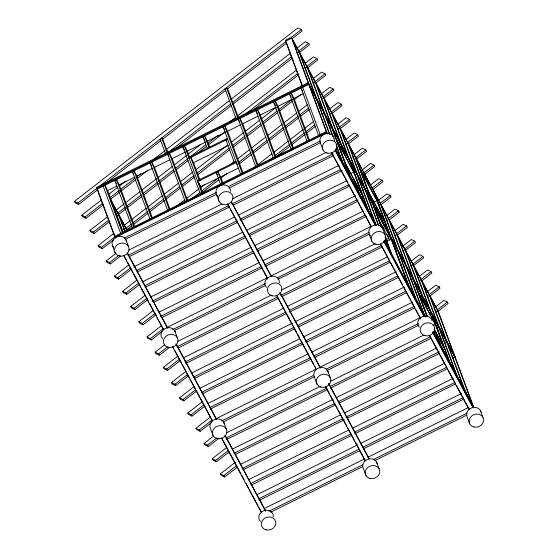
<?xml version="1.0" encoding="UTF-8"?>
<svg xmlns="http://www.w3.org/2000/svg" width="558" height="558" viewBox="0 0 558 558"><rect width="100%" height="100%" fill="white"/><g stroke="black" fill="none" stroke-linecap="round" stroke-linejoin="round"><path stroke-width="0.84" d="M97.594 189.741L78.58 204.5L75.142 202.84L74.381 201.41L297.909 27.9L301.348 29.56L302.108 30.983L292.148 38.725M74.381 201.41L77.82 203.07L96.827 188.318L308.49 83.54L455.265 357.455M100.377 185.563L285.808 41.62L286.575 43.05L227.448 88.945M301.348 29.56L291.381 37.295L285.319 40.295L320.508 135.441M105.762 183.401L160.76 140.707M162.134 139.639L225.383 90.542M103.628 204.591L85.974 218.29L82.535 216.63L81.768 215.207L101.026 200.252M108.594 194.379L117.536 187.439M119.6 185.842L125.787 181.036M153.297 159.679L164.994 150.604M166.368 149.537L229.645 100.419M231.019 99.352L290.167 53.435M297.044 48.1L305.296 41.69L308.734 43.35L309.502 44.78L299.534 52.515M81.768 215.207L85.207 216.86L102.86 203.161M109.821 197.755L119.44 190.292M120.814 189.225L135.238 178.03M137.296 176.433L140.728 173.761M168.886 151.909L230.698 103.927M232.072 102.86L291.82 56.477M298.767 51.085L308.734 43.35M110.512 199.241L135.838 179.578M137.212 178.511L147.528 170.511M176.405 148.093L231.403 105.399M232.777 104.332L291.897 58.444M109.745 221.386L94.128 233.509L90.689 231.849L89.922 230.419L107.806 216.539M116.057 210.136L124.315 203.726M125.689 202.659L140.135 191.45M141.509 190.383L156.638 178.637M158.012 177.57L172.457 166.354M174.521 164.756L186.902 155.145M188.276 154.078L200.657 144.466M229.54 122.042L235.734 117.236M237.108 116.169L296.256 70.252M305.198 63.312L313.45 56.909L316.888 58.569L317.655 59.992L307.688 67.727M89.922 230.419L93.36 232.079L108.977 219.957M117.292 213.505L125.536 207.109M126.91 206.041L141.327 194.847M143.392 193.249L157.809 182.054M159.183 180.987L173.608 169.792M175.672 168.188L188.032 158.598M190.09 156.993L205.888 144.731M207.946 143.134L218.248 135.134M243.658 115.408L297.916 73.293M306.928 66.304L316.888 58.569M118.666 214.46L126.122 208.671M127.496 207.604L141.934 196.402M143.992 194.798L158.43 183.589M159.804 182.522L174.242 171.32M176.307 169.716L187.99 160.641M196.242 154.238L206.558 146.238M208.615 144.634L225.118 131.828M251.239 111.544L297.993 75.26M113.825 239.766L102.281 248.722L98.843 247.061L98.075 245.639L113.895 233.356M124.211 225.348L130.405 220.543M131.779 219.475L146.224 208.267M148.288 206.662L162.727 195.453M164.108 194.386L178.546 183.17M180.611 181.573L192.991 171.962M195.746 169.827L226.694 145.798M231.507 142.067L243.888 132.455M245.262 131.388L259.707 120.172M261.081 119.105L276.21 107.359M313.352 78.532L321.603 72.128L325.049 73.782L325.809 75.211L315.842 82.947M98.075 245.639L101.521 247.299L115.094 236.759M126.136 228.187L131.625 223.925M132.999 222.858L147.424 211.663M149.481 210.066L163.906 198.871M165.28 197.804L179.704 186.609M181.762 185.005L194.128 175.414M196.869 173.28L229.15 148.219M232.588 145.554L244.948 135.964M246.322 134.897L260.746 123.702M262.804 122.097L277.228 110.903M278.602 109.835L292.336 99.178M315.082 81.524L325.049 73.782M126.157 230.189L132.211 225.495M133.585 224.428L148.023 213.219M150.088 211.615L164.526 200.413M165.9 199.346L180.339 188.137M182.396 186.532L194.77 176.928M197.525 174.793L229.833 149.711M233.272 147.047L244.962 137.972M247.02 136.368L261.458 125.166M262.832 124.099L277.961 112.353M279.335 111.286L292.399 101.151M294.457 99.547L300.643 94.748M120.619 256.038L110.435 263.941L106.997 262.281L106.236 260.858L115.862 253.381M175.7 206.934L184.642 199.994M186.7 198.39L199.08 188.778M200.461 187.711L204.584 184.51M230.036 164.756L234.158 161.555M237.596 158.884L249.977 149.272M251.351 148.205L265.796 136.996M267.861 135.392L282.306 124.183M283.68 123.116L296.744 112.967M298.125 111.9L307.751 104.43M320.822 94.281L329.757 87.341L333.203 89.001L333.963 90.431L323.996 98.166M106.236 260.858L109.675 262.518L119.175 255.139M191.289 199.157L200.217 192.231M201.591 191.164L218.764 177.835M238.678 162.371L251.044 152.78M252.418 151.713L266.836 140.518M268.9 138.914L283.318 127.719M285.382 126.122L298.432 115.994M299.806 114.927L308.734 107.994M323.235 96.736L333.203 89.001M202.24 192.677L218.736 179.871M220.801 178.274L226.987 173.468M239.361 163.864L251.742 154.259M253.116 153.192L267.554 141.983M268.928 140.916L284.05 129.177M285.424 128.11L298.488 117.968M300.553 116.364L309.488 109.431M131.493 269.144L118.589 279.16L115.15 277.5L114.39 276.071L128.828 264.862M254.009 167.693L256.066 166.096M257.447 165.029L271.886 153.813M273.95 152.215L288.395 141M289.769 139.932L303.524 129.254M304.905 128.187L313.84 121.246M329.659 108.97L337.918 102.56L341.356 104.22L342.117 105.643L332.149 113.386M114.39 276.071L117.829 277.731L130.725 267.721M268.81 160.53L272.932 157.335M274.989 155.731L290.104 144.006M291.478 142.939L304.522 132.811M305.896 131.744L314.824 124.811M331.389 111.956L341.356 104.22M276.391 156.665L290.139 145.994M291.52 144.927L305.268 134.255M306.642 133.188L315.577 126.248M139.646 284.364L126.743 294.373L123.304 292.72L122.544 291.29L136.982 280.081M337.813 124.183L346.072 117.78L349.51 119.44L350.271 120.863L340.303 128.598M122.544 291.29L125.982 292.95L138.879 282.934M339.543 127.175L349.51 119.44M147.8 299.583L134.903 309.592L131.458 307.932L130.698 306.509L145.143 295.294M345.974 139.402L354.225 132.999L357.664 134.652L358.424 136.082L348.464 143.818M130.698 306.509L134.136 308.169L147.033 298.153M347.697 142.395L357.664 134.652M155.954 314.796L143.057 324.812L139.619 323.152L138.851 321.729L153.297 310.513M354.128 154.622L362.379 148.212L365.818 149.872L366.585 151.302L356.618 159.037M138.851 321.729L142.29 323.382L155.187 313.373M355.851 157.607L365.818 149.872M162.071 331.598L151.211 340.031L147.772 338.371L147.005 336.941L161.45 325.733M362.281 169.834L370.533 163.431L373.972 165.091L374.739 166.514L364.772 174.256M147.005 336.941L150.444 338.601L163.341 328.592M364.004 172.827L373.972 165.091M169.548 347.341L159.365 355.244L155.926 353.591L155.159 352.161L164.791 344.684M370.435 185.054L378.687 178.651L382.125 180.311L382.893 181.734L372.925 189.469M155.159 352.161L158.598 353.821L167.428 346.971M372.158 188.046L382.125 180.311M180.415 360.454L167.519 370.463L164.08 368.803L163.313 367.38L177.758 356.164M377.899 200.803L386.84 193.863L390.279 195.523L391.046 196.953L381.079 204.688M163.313 367.38L166.751 369.04L179.655 359.024M380.312 203.258L390.279 195.523M188.569 375.667L175.672 385.683L172.234 384.023L171.466 382.593L185.912 371.384M386.743 215.493L394.994 209.083L398.433 210.743L399.2 212.166L389.233 219.908M171.466 382.593L174.905 384.253L187.809 374.244M388.466 218.478L398.433 210.743M196.723 390.886L183.826 400.902L180.387 399.242L179.62 397.812L194.065 386.603M394.897 230.705L403.148 224.302L406.587 225.962L407.354 227.385L397.387 235.12M179.62 397.812L183.066 399.472L195.279 389.986M396.626 233.697L406.587 225.962M204.877 406.105L191.98 416.115L188.541 414.455L187.781 413.032L202.219 401.816M402.367 246.462L411.302 239.521L414.747 241.175L415.508 242.604L405.54 250.34M187.781 413.032L191.22 414.692L204.116 404.676M404.78 248.917L414.747 241.175M211.677 422.378L200.134 431.334L196.695 429.674L195.935 428.251L210.373 417.035M411.204 261.144L419.463 254.734L422.901 256.394L423.661 257.824L413.694 265.559M195.935 428.251L199.373 429.904L212.27 419.895M412.934 264.129L422.901 256.394M219.154 438.121L208.287 446.553L204.849 444.893L204.089 443.464L213.714 435.993M419.358 276.363L427.616 269.953L431.055 271.613L431.815 273.036L421.848 280.779M204.089 443.464L207.527 445.124L217.027 437.744M421.088 279.349L431.055 271.613M229.345 451.757L216.448 461.766L213.003 460.113L212.242 458.683L226.688 447.474M426.828 292.113L435.77 285.173L439.209 286.833L439.969 288.256L430.009 295.991M212.242 458.683L215.681 460.343L228.578 450.327M429.241 294.568L439.209 286.833M237.499 466.976L224.602 476.985L221.163 475.325L220.396 473.902L235.525 462.157M435.672 306.795L443.924 300.385L447.363 302.045L448.13 303.475L438.163 311.211L473.512 406.775L433.217 331.585M220.396 473.902L223.835 475.562L236.731 465.546M437.395 309.781L447.363 302.045M285.626 41.139L291.695 38.139L438.469 312.055M296.807 53.052L299.081 51.929L315.563 96.492M304.961 68.271L307.235 67.148L323.717 111.705M313.115 83.491L315.389 82.368L331.877 126.924M107.561 190.62L116.915 185.988M134.89 227.169L119.238 184.838L134.848 177.116M136.403 176.342L152.773 168.237M154.329 167.47L169.918 159.748M172.255 158.591L240.847 124.643M242.402 123.869L257.991 116.155M259.554 115.38L275.924 107.282M277.479 106.508L292.287 99.178M293.85 98.403L303.203 93.772M188.764 157.433L227.35 138.335M189.078 158.277L227.664 139.179M314.67 98.926L316.191 98.173L329.436 133.99M321.269 98.71L323.542 97.58L340.031 142.144M193.424 162.748L228.152 145.554M117.229 215.918L118.749 215.165L124.769 231.444M322.071 114.523L324.344 113.393L332.777 136.187M329.429 113.923L331.696 112.8L348.185 157.363M197.393 180.757L235.978 161.66M218.255 178.044L200.51 186.832L197.706 181.601L236.292 162.504L237.492 164.743M219.803 177.284L238.322 168.118M123.478 229.366L125.752 228.243L126.659 230.684M329.834 127.224L331.354 126.471L348.813 173.684M114.913 237.213L326.576 132.441L327.4 133.976M337.583 129.142L339.857 128.019L356.339 172.575M124.525 237.938L216.609 192.357M228.313 186.567L320.397 140.986M125.292 239.368L216.595 194.17M229.08 187.99L320.376 142.799M338.378 144.954L340.652 143.831L344.914 155.347M128.779 250.103L221.645 204.137M232.567 198.725L326.207 152.376M345.737 144.362L348.011 143.232L364.493 187.795M127.998 255.473L228.661 205.644M231.786 204.102L333.231 153.882M129.547 256.513L229.429 207.074M233.328 205.142L333.217 155.696M352.74 157.44L355.014 156.31L371.502 200.873M133.815 266.864L234.479 217.034M238.378 215.102L339.048 165.273M348.436 161.939L349.957 161.185L367.415 208.399M136.152 270.693L236.815 220.863M239.94 219.315L340.603 169.486M136.919 272.123L237.582 222.286M240.707 220.745L342.152 170.525M349.971 173.998L353.765 172.122L362.079 194.602M355.446 175.017L356.96 174.263L374.425 221.477M142.75 281.692L242.632 232.254M246.531 230.321L346.42 180.876M362.805 174.417L364.318 173.671L368.092 183.868M351.582 180.646L353.856 179.516L358.117 191.038M145.087 285.522L244.969 236.083M248.875 234.151L348.757 184.705M145.073 287.335L245.736 237.506M249.635 235.574L349.524 186.135M362.84 190.606L365.113 189.483L378.366 225.299M150.123 297.302L250.786 247.466M254.692 245.541L355.355 195.705M372.102 191.778L373.616 191.024L390.105 235.588M152.46 301.132L253.13 251.295M256.248 249.754L356.911 199.924M361.64 197.623L363.153 196.876L345.318 163.585M154.008 302.171L253.89 252.725M257.796 250.793L357.678 201.347M370.61 203.307L372.123 202.561L381.156 226.98M373.909 202.142L376.936 200.643L385.257 223.123M159.058 312.131L258.94 262.685M262.846 260.753L362.728 211.315M378.352 205.232L380.626 204.102L397.108 248.666M375.513 208.783L377.027 208.036L380.8 218.227M160.613 316.344L261.284 266.515M264.401 264.973L365.065 215.137M161.381 317.774L262.044 267.945M265.169 266.396L366.613 216.183M167.212 327.351L267.875 277.521M271 275.973L371.663 226.143M386.506 220.445L388.78 219.322L405.261 263.885M172.673 329.632L265.531 283.666M277.242 277.87L369.319 232.288M384.818 226.143L386.331 225.39L368.489 192.105M174.215 330.671L265.517 285.48M278.003 279.3L369.305 234.102M177.709 341.405L271.348 295.056M281.49 290.034L375.136 243.679M386.178 239.521L389.212 238.022M394.659 235.664L396.933 234.541L413.415 279.098M386.555 241.189L391.102 238.936L407.738 283.903M176.928 346.783L277.591 296.954M280.709 295.405L381.379 245.576M178.469 347.822L278.351 298.377M282.257 296.444L382.139 246.999M396.215 251.1L397.735 250.354L415.194 297.56M183.519 357.783L283.408 308.337M287.307 306.405L387.189 256.966M402.813 250.884L405.087 249.754L421.576 294.317M185.082 361.996L285.745 312.166M289.644 310.234L389.533 260.795M185.842 363.425L286.512 313.596M289.63 312.048L390.293 262.218M403.615 266.696L405.889 265.566L423.355 312.78M191.673 373.002L292.343 323.173M295.461 321.624L396.124 271.795M410.967 266.103L413.241 264.973L429.73 309.537M193.235 377.215L293.899 327.386M297.798 325.454L397.687 276.008M194.777 378.254L294.666 328.815M298.565 326.883L398.447 277.438M410.625 279.774L412.899 278.644L427.044 316.902M199.827 388.222L299.716 338.776M303.615 336.844L404.278 287.014M419.128 281.316L421.402 280.193L437.884 324.756M201.389 392.434L302.052 342.605M305.177 341.057L405.84 291.227M202.156 393.857L302.82 344.028M305.937 342.486L406.601 292.657M420.683 296.751L422.197 296.005L426.458 307.528M207.981 403.434L308.651 353.605M311.769 352.063L412.432 302.227M427.282 296.535L429.555 295.412L446.037 339.968M209.543 407.654L310.206 357.817M314.112 355.892L413.994 306.447M210.31 409.077L310.973 359.247M314.091 357.699L414.761 307.87M216.141 418.653L316.023 369.208M319.922 367.276L420.593 317.446M429.228 314.489L431.501 313.359L448.96 360.573M435.435 311.755L437.709 310.625L454.191 355.188M221.603 420.934L313.68 375.353M326.165 369.173L418.249 323.591M223.144 421.981L314.447 376.783M326.932 370.603L419.009 325.021M433.036 325.426L435.31 324.303L443.624 346.783M436.991 327.19L438.504 326.437L455.97 373.651M226.632 432.715L320.278 386.359M330.42 381.337L424.059 334.981M433.127 332.819L435.4 331.689L439.662 343.212M226.632 437.702L326.514 388.256M330.42 386.324L430.302 336.879M226.618 439.516L327.281 389.679M330.406 388.138L431.069 338.308M444.384 342.779L446.658 341.656L464.123 388.863M232.449 449.085L333.112 399.256M336.23 397.715L436.9 347.885M234.004 453.305L334.674 403.476M338.573 401.544L439.237 351.714M442.424 350.173L444.698 349.05L434.563 330.134M235.553 454.345L335.435 404.899M339.341 402.967L439.223 353.528M452.538 357.999L454.812 356.876L472.277 404.083M240.603 464.305L340.485 414.859M344.391 412.927L444.273 363.488M242.158 468.518L342.828 418.688M345.946 417.147L446.609 367.317M242.925 469.948L344.37 419.728M347.495 418.186L447.376 368.74M248.756 479.524L348.638 430.079M352.544 428.146L453.208 378.317M251.093 483.354L350.982 433.908M354.881 431.976L454.763 382.53M251.079 485.167L351.742 435.338M354.867 433.789L455.53 383.96M256.91 494.744L357.573 444.907M360.698 443.366L461.361 393.536M258.473 498.957L359.136 449.127M363.035 447.195L462.924 397.749M259.233 500.38L359.896 450.55M363.802 448.618L463.684 399.179M264.304 508.533L364.967 458.704M368.085 457.155L468.748 407.326M268.984 511.205L362.623 464.849M373.546 459.443L467.192 413.087M270.525 512.244L362.609 466.662M375.095 460.483L466.39 415.285M397.826 211.503L399.2 212.166M438.163 311.211L291.381 37.295L326.73 132.86L115.074 237.631L96.513 187.474L308.176 82.703L454.958 356.618M359.554 167.937L377.389 201.222M359.861 168.781L377.703 202.066M368.182 191.261L386.017 224.546M455.579 358.299L308.797 84.384L97.141 189.162L97.964 190.696M374.034 207.074L391.869 240.365M336.376 139.416L354.218 172.708M417.921 291.597L435.763 324.882M336.69 140.26L354.525 173.552M382.586 225.99L384.204 229.017M387.043 234.311L388.668 237.338M418.235 292.441L436.07 325.726M378.052 218.485L389.812 240.428M385.097 237.185L386.889 241M345.004 162.741L362.846 196.032M426.549 314.921L427.358 316.435M434.25 329.29L444.391 348.206M385.836 239.521L386.652 241.035M327.497 133.899L326.263 131.597L114.606 236.369L115.422 237.903M335.714 149.23L376.385 225.132M384.601 240.463L390.349 251.198M408.191 284.482L425.426 316.658M433.636 331.975L473.045 405.513M335.616 149.307L376.322 225.279M384.504 240.54L425.405 317.007M335.281 150.116L375.569 225.313M384.204 241.426L424.499 316.616M432.722 331.961L473.428 407.919M335.184 150.548L375.067 224.979M383.702 241.091L423.989 316.281M432.624 332.394L472.919 407.584M302.687 91.191L301.083 88.206L318.548 135.413M331.829 152.794L340.052 168.139M340.875 169.674L347.864 182.717M348.687 184.252L355.676 197.295M356.499 198.829L360.203 205.735M361.026 207.269L363.488 211.873M364.311 213.407L371.3 226.457M381.17 244.871L385.278 252.544M386.101 254.078L389.805 260.984M390.628 262.518L393.09 267.122M393.913 268.656L402.548 284.768M403.371 286.303L410.36 299.346M411.183 300.881L414.887 307.786M415.703 309.32L418.172 313.924M418.995 315.458L420.641 318.527M429.688 335.407L447.774 369.166M448.597 370.7L452.301 377.606M453.124 379.14L455.586 383.744M456.409 385.278L465.044 401.39M465.867 402.925L469.152 409.063M331.326 152.46L371.21 226.89M380.256 243.769L420.544 318.96M429.179 335.072L469.062 409.495M291.109 96.925L289.504 93.932L306.97 141.146M275.526 105.588L273.525 101.849L290.983 149.056M257.489 113.567L255.885 110.582L273.35 157.788M227.413 88.352L238.343 117.222M227.294 89.064L226.527 87.634L237.624 117.626M225.774 90.243L225.007 88.813L235.971 118.442M239.849 122.3L238.245 119.307L255.71 166.521M224.693 129.805L223.088 126.812L240.554 174.026M226.806 141.488L226.011 139.995L234.325 162.476M204.57 139.758L202.972 136.773L207.234 148.295M217.369 174.703L216.169 172.464L220.431 183.98M231.382 201.55L271.669 276.74M280.304 292.859L320.599 368.05M328.822 383.395L369.11 458.585M231.284 201.982L271.167 276.405M279.802 292.525L320.09 367.715M328.725 383.827L369.019 459.018M227.929 204.228L229.575 207.297M230.398 208.831L234.102 215.737M234.918 217.271L237.387 221.875M238.21 223.409L241.914 230.314M242.73 231.849L245.199 236.453M246.022 237.987L251.365 247.961M252.188 249.496L259.177 262.539M260 264.074L266.989 277.117M277.27 296.298L284.259 309.341M285.082 310.876L292.071 323.919M292.894 325.454L296.591 332.359M297.414 333.893L299.883 338.504M300.706 340.038L304.403 346.943M305.226 348.478L307.695 353.081M308.518 354.616L313.861 364.59M314.684 366.125L315.919 368.426M325.781 386.84L329.485 393.746M330.308 395.28L334.005 402.185M334.828 403.72L337.297 408.323M338.12 409.858L346.755 425.97M347.578 427.505L354.567 440.548M355.39 442.082L359.087 448.988M359.91 450.522L362.379 455.126M363.202 456.66L365.253 460.496M227.427 203.893L267.721 279.084M276.349 295.196L316.233 369.626M325.279 386.506L365.162 460.929M184.454 149.718L182.85 146.733L200.315 193.94M198.592 183.003L200.196 185.988M162.566 138.712L168.104 152.997M162.441 139.402L161.681 137.972L167.072 152.55M160.92 140.581L160.16 139.158L165.412 153.366M168.893 156.477L167.693 154.231L185.158 201.445M151.657 165.956L150.053 162.964L167.519 210.178M133.62 173.936L132.413 171.697L149.879 218.91M119.238 184.838L116.434 179.606L133.892 226.82M116.378 183.415L114.781 180.429L132.239 227.636M110.393 199.053L127.245 230.51M110.7 199.89L127.147 230.587M110.603 199.966L127.05 230.656M96.827 188.318L98.062 190.62M127.475 252.983L167.77 328.174M176.405 344.286L216.699 419.483M225.334 435.596L265.622 510.786M127.384 253.416L167.267 327.839M175.896 343.951L216.19 419.149M224.825 435.261L265.531 511.219M124.441 256.429L126.91 261.032M127.733 262.567L133.076 272.541M133.899 274.076L140.888 287.119M141.711 288.653L148.7 301.697M149.523 303.231L153.22 310.136M154.043 311.671L156.512 316.274M157.335 317.809L158.158 319.343M158.981 320.878L163.912 330.085M172.959 346.964L173.782 348.499M174.605 350.033L178.302 356.939M179.125 358.473L181.594 363.077M182.417 364.611L186.114 371.516M186.937 373.051L189.406 377.654M190.222 379.189L195.572 389.163M196.395 390.698L203.384 403.741M204.207 405.275L211.196 418.319M221.882 438.267L228.459 450.543M229.282 452.078L236.271 465.128M237.094 466.662L240.798 473.568M241.621 475.102L244.083 479.706M246.141 483.542L248.61 488.145M249.433 489.68L251.895 494.283M252.718 495.818L258.068 505.792M258.884 507.327L261.353 511.93M123.527 255.327L163.403 329.75M172.45 346.63L212.333 421.053M221.38 437.932L261.263 512.363M77.82 203.07L78.58 204.5M85.207 216.86L85.974 218.29M93.36 232.079L94.128 233.509M101.521 247.299L102.281 248.722M109.675 262.518L110.435 263.941M117.829 277.731L118.589 279.16M125.982 292.95L126.743 294.373M134.136 308.169L134.903 309.592M142.29 323.382L143.057 324.812M150.444 338.601L151.211 340.031M158.598 353.821L159.365 355.244M166.751 369.04L167.519 370.463M174.905 384.253L175.672 385.683M183.066 399.472L183.826 400.902M191.22 414.692L191.98 416.115M199.373 429.904L200.134 431.334M207.527 445.124L208.287 446.553M215.681 460.343L216.448 461.766M223.835 475.562L224.602 476.985M480.48 410.639L482.977 417.384M430.316 296.835L446.798 341.398M447.425 343.086L464.891 390.293M422.162 281.616L438.644 326.179M439.272 327.867L456.737 375.074M432.262 314.789L449.727 361.996M414.008 266.403L430.49 310.959M405.854 251.184L422.336 295.747M422.964 297.428L427.226 308.951M436.161 333.119L440.422 344.642M469.745 423.934L467.255 417.189A7.393 6.459 -20.3 0 1 471.698 407.828A7.393 6.459 -20.3 0 1 481.052 412.229M397.701 235.964L414.182 280.528M418.995 293.864L427.316 316.344M413.659 280.074L427.212 316.7M389.547 220.752L406.029 265.308M406.649 266.996L424.115 314.203M381.393 205.532L397.875 250.089M398.496 251.777L415.961 298.99M374.383 192.454L390.865 237.017M391.493 238.698L408.951 285.912M390.726 237.276L408.498 285.326M365.078 175.093L368.852 185.291M377.794 209.459L381.567 219.657M382.628 228.027L385.125 234.772M360.628 170.204L368.943 192.684M374.795 208.504L381.749 227.308M385.383 237.115L391.43 253.465M355.781 157.74L372.263 202.296M372.89 203.984L381.623 227.587M385.222 237.324L390.663 252.042M385.369 238.371L389.589 249.768M348.771 144.662L365.26 189.225M365.881 190.906L378.826 225.906M340.617 129.442L357.099 174.005M357.727 175.693L375.192 222.9M350.717 162.615L368.182 209.822M332.463 114.223L348.945 158.786M324.31 99.01L340.792 143.566M341.419 145.254L345.681 156.777M354.616 180.945L358.878 192.468M316.156 83.791L332.638 128.354M337.457 141.69L345.772 164.171M332.115 127.901L349.58 175.107M308.002 68.571L324.484 113.134M325.105 114.822L333.238 136.801M333.837 138.426L334.744 140.867M336.251 144.941L342.57 162.029M369.403 234.576L371.893 241.321M336.69 146.768L341.81 160.606M299.848 53.359L316.33 97.915M316.951 99.603L329.904 134.604M292.455 39.562L308.937 84.125M309.564 85.813L327.03 133.02M286.693 43.378L302.276 85.507M322.97 150.018L320.473 143.273A7.393 6.459 -20.3 0 1 324.916 133.913A7.393 6.459 -20.3 0 1 334.27 138.314M309.62 140.672L293.961 98.347L291.157 93.116L308.623 140.33M293.334 147.772L277.982 106.257L275.178 101.026L292.643 148.24M276.001 157.321L260.342 114.99L257.538 109.759L275.003 156.972M376.58 462.073L379.077 468.818M258.061 165.238L242.702 123.723L239.898 118.491L257.364 165.705M327.658 370.763L330.148 377.508M365.846 475.36L363.356 468.615A7.393 6.459 -20.3 0 1 367.799 459.262A7.393 6.459 -20.3 0 1 377.145 463.656M243.204 173.552L227.545 131.228L224.741 125.996L242.207 173.203M316.923 384.057L314.426 377.313A7.393 6.459 -20.3 0 1 318.869 367.952A7.393 6.459 -20.3 0 1 328.223 372.353M209.696 147.333L207.423 141.188L204.626 135.957L208.887 147.472M222.9 183.017L220.626 176.872L217.822 171.641L222.084 183.164M216.574 194.707L219.071 201.445M200.071 180.353L193.535 162.692L190.731 157.461L199.046 179.941M189.713 157.656L187.307 151.141L184.503 145.91L201.968 193.124M199.304 183.582L202.966 193.473M187.809 200.971L172.15 158.646L169.346 153.415L186.811 200.629M170.169 209.703L154.51 167.379L151.706 162.148L169.172 209.355M152.229 217.62L136.87 176.112L134.066 170.881L151.532 218.087M223.758 422.197L226.248 428.942M174.828 330.894L177.325 337.639M213.023 435.491L210.526 428.746A7.393 6.459 -20.3 0 1 214.969 419.386A7.393 6.459 -20.3 0 1 224.323 423.787M119.51 216.595L125.229 232.058M125.899 239.584L128.396 246.329M123.018 232.086L107.659 190.571L104.855 185.34L122.321 232.546M111.356 201.375L122.802 232.309M111.195 201.578L112.095 204.019M115.108 212.159L116.015 214.6M119.021 222.74L119.928 225.181M102.581 184.475L120.981 234.214M98.208 191.401L115.367 237.799M112.674 246.134L115.164 252.879M260.467 521.416A7.393 6.459 -20.3 0 1 263.899 510.689A7.393 6.459 -20.3 0 1 273.322 516.792M419.344 327.246A7.393 6.459 -20.3 0 1 421.883 316.902A7.393 6.459 -20.3 0 1 432.122 320.92M370.414 235.943A7.393 6.459 -20.3 0 1 372.96 225.599A7.393 6.459 -20.3 0 1 383.193 229.617M266.515 287.377A7.393 6.459 -20.3 0 1 269.946 276.649A7.393 6.459 -20.3 0 1 279.37 282.753M162.615 338.804A7.393 6.459 -20.3 0 1 165.154 328.46A7.393 6.459 -20.3 0 1 175.393 332.477M217.592 196.067A7.393 6.459 -20.3 0 1 221.017 185.347A7.393 6.459 -20.3 0 1 230.447 191.45M113.692 247.501A7.393 6.459 -20.3 0 1 116.231 237.157A7.393 6.459 -20.3 0 1 126.471 241.175M473.847 427.01A7.393 6.459 -20.3 0 0 483.542 418.974A7.393 6.459 -20.3 0 0 471.698 415.989A7.393 6.459 -20.3 0 0 473.847 427.01M369.947 478.436A7.393 6.459 -20.3 0 0 379.642 470.401A7.393 6.459 -20.3 0 0 367.799 467.423A7.393 6.459 -20.3 0 0 369.947 478.436M266.047 529.87A7.393 6.459 -20.3 0 0 275.743 521.835A7.393 6.459 -20.3 0 0 263.899 518.856A7.393 6.459 -20.3 0 0 266.047 529.87M217.118 438.567A7.393 6.459 -20.3 0 0 226.813 430.532A7.393 6.459 -20.3 0 0 214.969 427.554A7.393 6.459 -20.3 0 0 217.118 438.567M424.924 335.7A7.393 6.459 -20.3 0 0 434.619 327.665A7.393 6.459 -20.3 0 0 422.769 324.686A7.393 6.459 -20.3 0 0 424.924 335.7M321.017 387.133A7.393 6.459 -20.3 0 0 330.713 379.098A7.393 6.459 -20.3 0 0 318.869 376.12A7.393 6.459 -20.3 0 0 321.017 387.133M375.994 244.397A7.393 6.459 -20.3 0 0 385.69 236.362A7.393 6.459 -20.3 0 0 373.846 233.384A7.393 6.459 -20.3 0 0 375.994 244.397M272.095 295.831A7.393 6.459 -20.3 0 0 281.79 287.795A7.393 6.459 -20.3 0 0 269.946 284.817A7.393 6.459 -20.3 0 0 272.095 295.831M168.195 347.264A7.393 6.459 -20.3 0 0 177.89 339.222A7.393 6.459 -20.3 0 0 166.04 336.244A7.393 6.459 -20.3 0 0 168.195 347.264M327.072 153.094A7.393 6.459 -20.3 0 0 336.76 145.059A7.393 6.459 -20.3 0 0 324.916 142.074A7.393 6.459 -20.3 0 0 327.072 153.094M223.165 204.521A7.393 6.459 -20.3 0 0 232.86 196.486A7.393 6.459 -20.3 0 0 221.017 193.507A7.393 6.459 -20.3 0 0 223.165 204.521M119.266 255.955A7.393 6.459 -20.3 0 0 128.961 247.919A7.393 6.459 -20.3 0 0 117.117 244.941A7.393 6.459 -20.3 0 0 119.266 255.955"/></g></svg>
